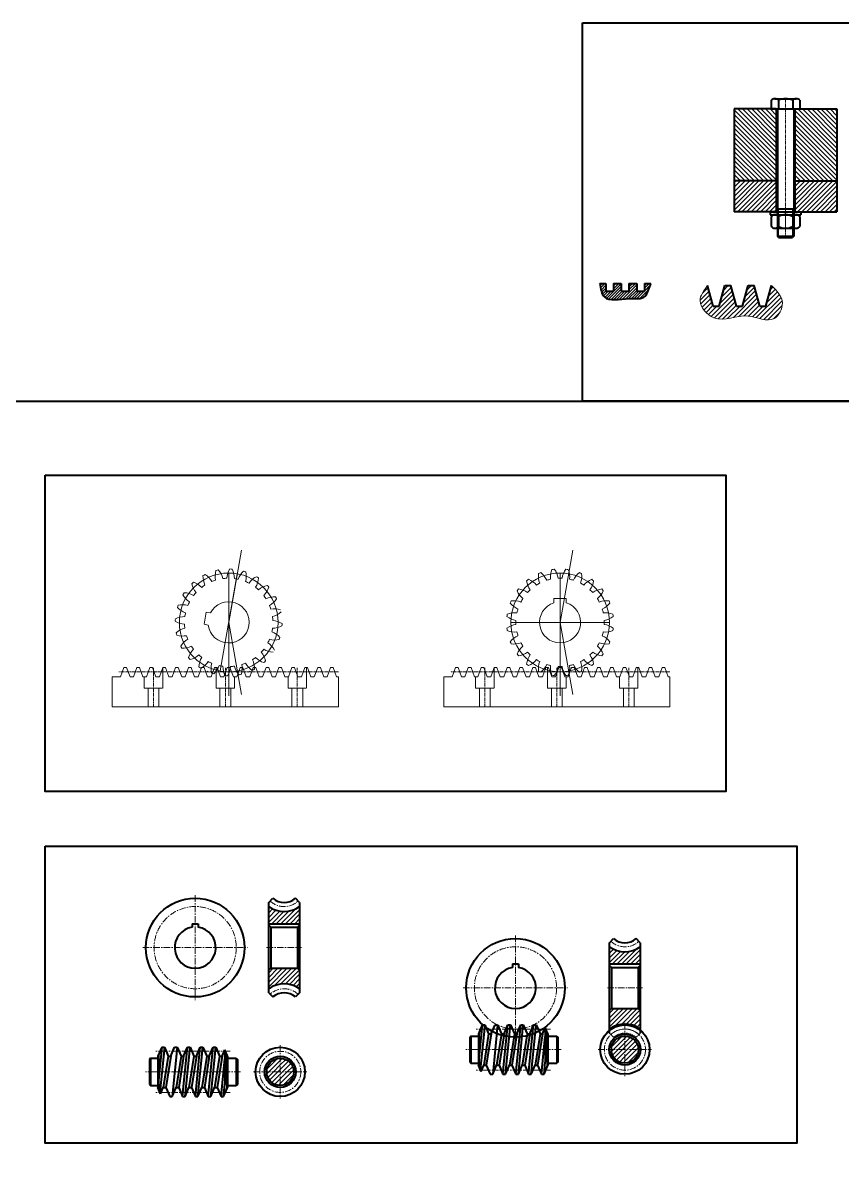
# Model space of a CAD drawing. Header units: millimetres. Extents: x -11382 to 23553, y -372 to 10786.
# Drawn here: x -680 to 118, y 3227 to 4337 of the extents above; entities that cross this region are included whole.
import ezdxf

# ---------------------------------------------------------------- set-up
doc = ezdxf.new("R2010")
doc.units = ezdxf.units.MM
doc.header["$LTSCALE"] = 0.2
for name, pattern in [('CENTER', [50.8, 31.75, -6.35, 6.35, -6.35]), ('HIDDEN', [9.525, 6.35, -3.175]), ('HIDDEN2', [0.1875, 0.125, -0.0625])]:
    doc.linetypes.add(name, pattern=pattern)
doc.layers.get('0').update_dxf_attribs({"color": 170, "linetype": 'HIDDEN2', "plot": 0})
for name, color, linetype, lineweight in [('đướng nét đứt', 4, 'HIDDEN', 20), ('đường bao thấy', 7, 'Continuous', 40), ('đường kích thước', 90, 'Continuous', 15), ('đường mặt cắt', 160, 'Continuous', 15), ('đường nét mảnh', 220, 'Continuous', 15), ('đường nét tâm', 137, 'CENTER', 15)]:
    doc.layers.add(name, color=color, linetype=linetype, lineweight=lineweight)
pattern_1 = [(45, (-6624.0305, 383.7486), (-2.245064, 2.245064), [])]
pattern_2 = [(45, (-6286.333, 366.238), (-2.245064, 2.245064), [])]
pattern_3 = [(45, (-6288.666, 405.438), (-2.245064, 2.245064), [])]
pattern_4 = [(45, (-6617.9513, 405.438), (-2.245064, 2.245064), [])]
pattern_5 = [(135, (184.9896, 560.1814), (-2.245064, -2.245064), [])]
pattern_6 = [(45, (184.9896, 560.1814), (-2.245064, 2.245064), [])]

msp = doc.modelspace()

# ---------------------------------------------------------------- hatches: boundary and pattern name
at = {"layer": 'đường mặt cắt', "ltscale": 0.5}
h = msp.add_hatch(dxfattribs=at)
h.set_pattern_fill('ANSI31', color=256, angle=90, style=0)
h.set_pattern_definition(pattern_5)
h.paths.add_polyline_path([(12.635, 4183.654), (53.635, 4183.654), (53.635, 4253.654), (12.635, 4253.654)])
h = msp.add_hatch(dxfattribs=at)
h.set_pattern_fill('ANSI31', color=256, angle=90, style=0)
h.set_pattern_definition(pattern_5)
h.paths.add_polyline_path([(112.635, 4253.654), (71.635, 4253.654), (71.635, 4183.654), (112.635, 4183.654)])
h = msp.add_hatch(dxfattribs=at)
h.set_pattern_fill('ANSI31', color=256, style=0)
h.set_pattern_definition(pattern_6)
h.paths.add_polyline_path([(12.635, 4183.654), (12.635, 4153.654), (53.635, 4153.654), (53.635, 4183.654)])
h = msp.add_hatch(dxfattribs=at)
h.set_pattern_fill('ANSI31', color=256, style=0)
h.set_pattern_definition(pattern_6)
h.paths.add_polyline_path([(71.635, 4183.654), (71.635, 4153.654), (112.635, 4153.654), (112.635, 4183.654)])
h = msp.add_hatch(dxfattribs=at)
h.set_pattern_fill('ANSI31', color=256, scale=0.6, style=0)
h.set_pattern_definition([(45, (1853.1643, -9753.3123), (-1.34703842, 1.34703842), [])])
edge = h.paths.add_edge_path()
edge.add_line((-97.233, 4076.321), (-97.233, 4083.821))
edge.add_line((-97.233, 4083.821), (-104.733, 4083.821))
edge.add_line((-104.733, 4083.821), (-104.733, 4076.321))
edge.add_line((-104.733, 4076.321), (-112.233, 4076.321))
edge.add_line((-112.233, 4076.321), (-112.233, 4083.821))
edge.add_line((-112.233, 4083.821), (-118.165, 4083.821))
edge.add_spline(control_points=[(-118.165, 4083.821), (-117.231, 4078.637), (-114.66, 4064.38), (-92.629, 4071.007), (-74.643, 4067.66), (-70.766, 4077.732), (-69.139, 4081.86), (-68.366, 4083.821)], knot_values=[0, 0, 0, 0, 4.60317556, 12.65961032, 17.86444017, 20.24206088, 22.39364905, 22.39364905, 22.39364905, 22.39364905], degree=3, periodic=0)
edge.add_line((-68.366, 4083.821), (-74.733, 4083.821))
edge.add_line((-74.733, 4083.821), (-74.733, 4076.321))
edge.add_line((-74.733, 4076.321), (-82.233, 4076.321))
edge.add_line((-82.233, 4076.321), (-82.233, 4083.821))
edge.add_line((-82.233, 4083.821), (-89.733, 4083.821))
edge.add_line((-89.733, 4083.821), (-89.733, 4076.321))
edge.add_line((-89.733, 4076.321), (-97.233, 4076.321))
h = msp.add_hatch(dxfattribs=at)
h.set_pattern_fill('ANSI31', color=256, style=0)
h.set_pattern_definition([(45, (434.9743, 450.7308), (-2.245064, 2.245064), [])])
edge = h.paths.add_edge_path()
edge.add_spline(control_points=[(48.839, 4081.76), (54.109, 4076.669), (63.926, 4067.184), (50.936, 4042.213), (22.829, 4058.49), (-3.498, 4041.993), (-25.507, 4065.872), (-16.941, 4076.907), (-13.174, 4081.76)], knot_values=[0, 0, 0, 0, 19.9634849, 37.18876363, 62.56574978, 95.96209177, 117.11633486, 133.72617395, 133.72617395, 133.72617395, 133.72617395], degree=3, periodic=0)
edge.add_line((-13.174, 4081.76), (-7.815, 4061.76))
edge.add_line((-7.815, 4061.76), (-1.843, 4061.76))
edge.add_line((-1.843, 4061.76), (3.516, 4081.76))
edge.add_line((3.516, 4081.76), (9.488, 4081.76))
edge.add_line((9.488, 4081.76), (14.847, 4061.76))
edge.add_line((14.847, 4061.76), (20.819, 4061.76))
edge.add_line((20.819, 4061.76), (26.178, 4081.76))
edge.add_line((26.178, 4081.76), (32.149, 4081.76))
edge.add_line((32.149, 4081.76), (37.508, 4061.76))
edge.add_line((37.508, 4061.76), (43.48, 4061.76))
edge.add_line((43.48, 4061.76), (48.839, 4081.76))
at = {"layer": 'đường mặt cắt'}
h = msp.add_hatch(dxfattribs=at)
h.set_pattern_fill('ANSI31', color=256, style=0)
h.set_pattern_definition(pattern_4)
h.paths.add_polyline_path([(-440.316, 3477.556), (-440.316, 3460.856), (-410.316, 3460.856), (-410.316, 3477.556, -0.32)])
h = msp.add_hatch(dxfattribs=at)
h.set_pattern_fill('ANSI31', color=256, style=0)
h.set_pattern_definition(pattern_2)
h.paths.add_polyline_path([(-108.697, 3438.356), (-108.697, 3421.656), (-78.697, 3421.656), (-78.697, 3438.356, -0.32)])
h = msp.add_hatch(dxfattribs=at)
h.set_pattern_fill('ANSI31', color=256, style=0)
h.set_pattern_definition(pattern_4)
h.paths.add_polyline_path([(-410.316, 3397.556), (-410.316, 3417.556), (-440.316, 3417.556), (-440.316, 3397.556, -0.32)])
h = msp.add_hatch(dxfattribs=at)
h.set_pattern_fill('ANSI31', color=256, style=0)
h.set_pattern_definition(pattern_2)
h.paths.add_polyline_path([(-78.697, 3358.356), (-78.697, 3378.356), (-108.697, 3378.356), (-108.697, 3358.356, -0.32)])
h = msp.add_hatch(dxfattribs=at)
h.set_pattern_fill('ANSI31', color=256, style=0)
h.set_pattern_definition(pattern_3)
h.paths.add_polyline_path([(-106.897, 3338.356), (-93.697, 3338.356), (-93.697, 3351.556, 0.41421356)])
h = msp.add_hatch(dxfattribs=at)
h.set_pattern_fill('ANSI31', color=256, style=0)
h.set_pattern_definition(pattern_3)
h.paths.add_polyline_path([(-93.697, 3351.556), (-93.697, 3338.356), (-80.497, 3338.356, 0.41421356)])
h = msp.add_hatch(dxfattribs=at)
h.set_pattern_fill('ANSI31', color=256, style=0)
h.set_pattern_definition(pattern_3)
h.paths.add_polyline_path([(-93.697, 3325.156), (-93.697, 3338.356), (-106.897, 3338.356, 0.41421356)])
h = msp.add_hatch(dxfattribs=at)
h.set_pattern_fill('ANSI31', color=256, style=0)
h.set_pattern_definition(pattern_3)
h.paths.add_polyline_path([(-93.697, 3338.356), (-93.697, 3325.156, 0.41421356), (-80.497, 3338.356)])
h = msp.add_hatch(dxfattribs=at)
h.set_pattern_fill('ANSI31', color=256, style=0)
h.set_pattern_definition(pattern_1)
h.paths.add_polyline_path([(-442.262, 3316.667), (-429.062, 3316.667), (-429.062, 3329.867, 0.41421356)])
h = msp.add_hatch(dxfattribs=at)
h.set_pattern_fill('ANSI31', color=256, style=0)
h.set_pattern_definition(pattern_1)
h.paths.add_polyline_path([(-429.062, 3329.867), (-429.062, 3316.667), (-415.862, 3316.667, 0.41421356)])
h = msp.add_hatch(dxfattribs=at)
h.set_pattern_fill('ANSI31', color=256, style=0)
h.set_pattern_definition(pattern_1)
h.paths.add_polyline_path([(-429.062, 3303.467), (-429.062, 3316.667), (-442.262, 3316.667, 0.41421356)])
h = msp.add_hatch(dxfattribs=at)
h.set_pattern_fill('ANSI31', color=256, style=0)
h.set_pattern_definition(pattern_1)
h.paths.add_polyline_path([(-429.062, 3316.667), (-429.062, 3303.467, 0.41421356), (-415.862, 3316.667)])

# ---------------------------------------------------------------- linework, layer by layer
at = {"color": 7, "linetype": 'Continuous', "lineweight": 15}
for p, q in [((-150.742, 3777.351), (-162.742, 3777.351)), ((-162.742, 3777.351), (-162.742, 3773.13)), ((-150.742, 3773.13), (-150.742, 3777.351)), ((-501.155, 3764.006), (-503.239, 3752.188)), ((-496.998, 3763.273), (-501.155, 3764.006)), ((-503.239, 3752.188), (-499.082, 3751.455))]:
    msp.add_line(p, q, dxfattribs=at)
for centre, radius, start, end in [((-485.097, 3798.776), 19.2, 177.44325, 206.108363), ((-479.251, 3754.051), 52, 116.230518, 118.769482), ((-512.534, 3784.493), 19.2, 28.891637, 57.55675), ((-473.322, 3798.765), 19.2, 162.44325, 191.108363), ((-479.251, 3754.051), 52, 101.230518, 103.769482), ((-503.521, 3792.07), 19.2, 13.891637, 42.55675), ((-461.951, 3795.707), 19.2, 147.44325, 176.108363), ((-479.251, 3754.051), 52, 86.230518, 88.769482), ((-492.854, 3797.056), 19.2, 358.891637, 27.55675), ((-451.759, 3789.81), 19.2, 132.44325, 161.108363), ((-479.251, 3754.051), 52, 71.230518, 73.769482), ((-481.26, 3799.112), 19.2, 343.891637, 12.55675), ((-443.441, 3781.476), 19.2, 117.44325, 146.108363), ((-479.251, 3754.051), 52, 56.230518, 58.769482), ((-158.667, 3799.115), 19.2, 172.44325, 201.108363), ((-156.742, 3754.051), 52, 111.230518, 113.769482), ((-187.245, 3787.278), 19.2, 23.891637, 52.55675), ((-146.938, 3798.078), 19.2, 157.44325, 186.108363), ((-156.742, 3754.051), 52, 96.230518, 98.769482), ((-177.606, 3794.041), 19.2, 8.891637, 37.55675), ((-135.877, 3794.041), 19.2, 142.44325, 171.108363), ((-156.742, 3754.051), 52, 81.230518, 83.769482), ((-166.545, 3798.078), 19.2, 353.891637, 22.55675), ((-126.238, 3787.278), 19.2, 127.44325, 156.108363), ((-156.742, 3754.051), 52, 66.230518, 68.769482), ((-154.816, 3799.115), 19.2, 338.891637, 7.55675), ((-479.251, 3754.051), 52, 131.230518, 133.769482), ((-496.473, 3795.739), 19.2, 192.44325, 221.108363), ((-519.279, 3774.842), 19.2, 43.891637, 72.55675), ((-479.251, 3754.051), 42.999, 122.47406, 127.52594), ((-479.251, 3754.051), 42.999, 107.47406, 112.52594), ((-479.251, 3754.051), 42.999, 92.47406, 97.52594), ((-479.251, 3754.051), 42.999, 77.47406, 82.52594), ((-479.251, 3754.051), 42.999, 62.47406, 67.52594), ((-469.529, 3798.096), 19.2, 328.891637, 357.55675), ((-479.251, 3754.051), 42.999, 47.47406, 52.52594), ((-437.563, 3771.274), 19.2, 102.44325, 131.108363), ((-458.461, 3794.079), 19.2, 313.891637, 342.55675), ((-479.251, 3754.051), 52, 41.230518, 43.769482), ((-156.742, 3754.051), 52, 126.230518, 128.769482), ((-170.265, 3797.081), 19.2, 187.44325, 216.108363), ((-194.805, 3778.251), 19.2, 38.891637, 67.55675), ((-156.742, 3754.051), 42.999, 117.47406, 122.52594), ((-156.742, 3754.051), 42.999, 102.47406, 107.52594), ((-156.742, 3754.051), 42.999, 87.47406, 92.52594), ((-156.742, 3754.051), 42.999, 72.47406, 77.52594), ((-156.742, 3754.051), 42.999, 57.47406, 62.52594), ((-118.678, 3778.251), 19.2, 112.44325, 141.108363), ((-143.218, 3797.081), 19.2, 323.891637, 352.55675), ((-156.742, 3754.051), 52, 51.230518, 53.769482), ((-479.251, 3754.051), 52, 146.230518, 148.769482), ((-506.676, 3789.861), 19.2, 207.44325, 236.108363), ((-523.296, 3763.773), 19.2, 58.891637, 87.55675), ((-479.251, 3754.051), 42.999, 137.47406, 142.52594), ((-479.251, 3754.051), 42.999, 32.47406, 37.52594), ((-434.526, 3759.897), 19.2, 87.44325, 116.108363), ((-448.809, 3787.335), 19.2, 298.891637, 327.55675), ((-479.251, 3754.051), 52, 26.230518, 28.769482), ((-156.742, 3754.051), 52, 141.230518, 143.769482), ((-180.941, 3792.115), 19.2, 202.44325, 231.108363), ((-199.772, 3767.575), 19.2, 53.891637, 82.55675), ((-156.742, 3754.051), 42.999, 147.47406, 152.52594), ((-156.742, 3754.051), 42.999, 132.47406, 137.52594), ((-156.742, 3754.051), 42.999, 42.47406, 47.52594), ((-113.711, 3767.575), 19.2, 97.44325, 126.108363), ((-132.542, 3792.115), 19.2, 308.891637, 337.55675), ((-156.742, 3754.051), 42.999, 27.47406, 32.52594), ((-156.742, 3754.051), 52, 36.230518, 38.769482), ((-479.251, 3754.051), 52, 161.230518, 163.769482), ((-515.01, 3781.543), 19.2, 222.44325, 251.108363), ((-524.311, 3752.042), 19.2, 73.891637, 102.55675), ((-479.251, 3754.051), 42.999, 152.47406, 157.52594), ((-479.251, 3754.051), 20, 187.457603, 152.542397), ((-479.251, 3754.051), 42.999, 17.47406, 22.52594), ((-434.537, 3748.122), 19.2, 72.44325, 101.108363), ((-156.742, 3754.051), 52, 156.230518, 158.769482), ((-189.969, 3784.555), 19.2, 217.44325, 246.108363), ((-201.806, 3755.977), 19.2, 68.891637, 97.55675), ((-156.742, 3754.051), 42.999, 162.47406, 167.52594), ((-156.742, 3754.051), 20, 107.457603, 72.542397), ((-111.678, 3755.977), 19.2, 82.44325, 111.108363), ((-123.515, 3784.555), 19.2, 293.891637, 322.55675), ((-156.742, 3754.051), 42.999, 12.47406, 17.52594), ((-156.742, 3754.051), 52, 21.230518, 23.769482), ((-479.251, 3754.051), 52, 176.230518, 178.769482), ((-520.907, 3771.351), 19.2, 237.44325, 266.108363), ((-522.256, 3740.448), 19.2, 88.891637, 117.55675), ((-479.251, 3754.051), 42.999, 167.47406, 172.52594), ((-441.232, 3778.322), 19.2, 283.891637, 312.55675), ((-479.251, 3754.051), 42.999, 2.47406, 7.52594), ((-437.595, 3736.752), 19.2, 57.44325, 86.108363), ((-156.742, 3754.051), 52, 171.230518, 173.769482), ((-196.731, 3774.916), 19.2, 232.44325, 261.108363), ((-200.769, 3744.248), 19.2, 83.891637, 112.55675), ((-156.742, 3754.051), 42.999, 177.47406, 182.52594), ((-112.715, 3744.248), 19.2, 67.44325, 96.108363), ((-116.752, 3774.916), 19.2, 278.891637, 307.55675), ((-156.742, 3754.051), 42.999, 357.47406, 2.52594), ((-156.742, 3754.051), 52, 6.230518, 8.769482), ((-517.27, 3729.781), 19.2, 103.891637, 132.55675), ((-479.251, 3754.051), 52, 191.230518, 193.769482), ((-479.251, 3754.051), 42.999, 182.47406, 187.52594), ((-479.251, 3754.051), 42.999, 347.47406, 352.52594), ((-443.492, 3726.56), 19.2, 42.44325, 71.108363), ((-436.246, 3767.654), 19.2, 268.891637, 297.55675), ((-479.251, 3754.051), 52, 356.230518, 358.769482), ((-196.731, 3733.187), 19.2, 98.891637, 127.55675), ((-156.742, 3754.051), 52, 186.230518, 188.769482), ((-200.769, 3763.855), 19.2, 247.44325, 276.108363), ((-156.742, 3754.051), 42.999, 192.47406, 197.52594), ((-156.742, 3754.051), 42.999, 342.47406, 347.52594), ((-112.715, 3763.855), 19.2, 263.891637, 292.55675), ((-116.752, 3733.187), 19.2, 52.44325, 81.108363), ((-156.742, 3754.051), 52, 351.230518, 353.769482), ((-523.965, 3759.98), 19.2, 252.44325, 281.108363), ((-509.693, 3720.768), 19.2, 118.891637, 147.55675), ((-479.251, 3754.051), 42.999, 197.47406, 202.52594), ((-479.251, 3754.051), 42.999, 332.47406, 337.52594), ((-451.826, 3718.241), 19.2, 27.44325, 56.108363), ((-434.19, 3756.06), 19.2, 253.891637, 282.55675), ((-479.251, 3754.051), 52, 341.230518, 343.769482), ((-189.969, 3723.548), 19.2, 113.891637, 142.55675), ((-156.742, 3754.051), 52, 201.230518, 203.769482), ((-201.806, 3752.126), 19.2, 262.44325, 291.108363), ((-156.742, 3754.051), 42.999, 207.47406, 212.52594), ((-156.742, 3754.051), 42.999, 327.47406, 332.52594), ((-111.678, 3752.126), 19.2, 248.891637, 277.55675), ((-123.515, 3723.548), 19.2, 37.44325, 66.108363), ((-156.742, 3754.051), 52, 336.230518, 338.769482), ((-479.251, 3754.051), 52, 206.230518, 208.769482), ((-523.976, 3748.205), 19.2, 267.44325, 296.108363), ((-500.041, 3714.023), 19.2, 133.891637, 162.55675), ((-520.939, 3736.829), 19.2, 282.44325, 311.108363), ((-479.251, 3754.051), 42.999, 212.47406, 217.52594), ((-479.251, 3754.051), 42.999, 227.47406, 232.52594), ((-479.251, 3754.051), 42.999, 317.47406, 322.52594), ((-462.028, 3712.364), 19.2, 12.44325, 41.108363), ((-435.206, 3744.329), 19.2, 238.891637, 267.55675), ((-180.941, 3715.987), 19.2, 128.891637, 157.55675), ((-156.742, 3754.051), 52, 216.230518, 218.769482), ((-199.772, 3740.528), 19.2, 277.44325, 306.108363), ((-170.265, 3711.021), 19.2, 143.891637, 172.55675), ((-156.742, 3754.051), 42.999, 222.47406, 227.52594), ((-156.742, 3754.051), 42.999, 312.47406, 317.52594), ((-143.218, 3711.021), 19.2, 7.44325, 36.108363), ((-113.711, 3740.528), 19.2, 233.891637, 262.55675), ((-132.542, 3715.987), 19.2, 22.44325, 51.108363), ((-156.742, 3754.051), 52, 321.230518, 323.769482), ((-479.251, 3754.051), 52, 221.230518, 223.769482), ((-488.973, 3710.006), 19.2, 148.891637, 177.55675), ((-479.251, 3754.051), 52, 236.230518, 238.769482), ((-515.061, 3726.626), 19.2, 297.44325, 326.108363), ((-479.251, 3754.051), 42.999, 242.47406, 247.52594), ((-477.242, 3708.991), 19.2, 163.891637, 192.55675), ((-506.742, 3718.292), 19.2, 312.44325, 341.108363), ((-479.251, 3754.051), 42.999, 257.47406, 262.52594), ((-465.648, 3711.046), 19.2, 178.891637, 207.55675), ((-496.55, 3712.395), 19.2, 327.44325, 356.108363), ((-479.251, 3754.051), 42.999, 272.47406, 277.52594), ((-454.981, 3716.032), 19.2, 193.891637, 222.55675), ((-485.18, 3709.337), 19.2, 342.44325, 11.108363), ((-479.251, 3754.051), 42.999, 287.47406, 292.52594), ((-445.968, 3723.609), 19.2, 208.891637, 237.55675), ((-479.251, 3754.051), 42.999, 302.47406, 307.52594), ((-473.405, 3709.326), 19.2, 357.44325, 26.108363), ((-439.223, 3733.261), 19.2, 223.891637, 252.55675), ((-479.251, 3754.051), 52, 311.230518, 313.769482), ((-156.742, 3754.051), 52, 231.230518, 233.769482), ((-194.805, 3729.851), 19.2, 292.44325, 321.108363), ((-156.742, 3754.051), 42.999, 237.47406, 242.52594), ((-158.667, 3708.987), 19.2, 158.891637, 187.55675), ((-187.245, 3720.824), 19.2, 307.44325, 336.108363), ((-156.742, 3754.051), 42.999, 252.47406, 257.52594), ((-146.938, 3710.024), 19.2, 173.891637, 202.55675), ((-177.606, 3714.062), 19.2, 322.44325, 351.108363), ((-156.742, 3754.051), 42.999, 267.47406, 272.52594), ((-135.877, 3714.062), 19.2, 188.891637, 217.55675), ((-166.545, 3710.024), 19.2, 337.44325, 6.108363), ((-156.742, 3754.051), 42.999, 282.47406, 287.52594), ((-126.238, 3720.824), 19.2, 203.891637, 232.55675), ((-156.742, 3754.051), 42.999, 297.47406, 302.52594), ((-154.816, 3708.987), 19.2, 352.44325, 21.108363), ((-118.678, 3729.851), 19.2, 218.891637, 247.55675), ((-156.742, 3754.051), 52, 306.230518, 308.769482), ((-479.251, 3754.051), 52, 246.230518, 248.769482), ((-479.251, 3754.051), 52, 251.230518, 253.769482), ((-479.251, 3754.051), 52, 266.230518, 268.769482), ((-479.251, 3754.051), 52, 281.230518, 283.769482), ((-479.251, 3754.051), 52, 291.230518, 293.769482), ((-479.251, 3754.051), 52, 296.230518, 298.769482), ((-156.742, 3754.051), 52, 246.230518, 248.769482), ((-156.742, 3754.051), 52, 261.230518, 263.769482), ((-156.742, 3754.051), 52, 276.230518, 278.769482), ((-156.742, 3754.051), 52, 291.230518, 293.769482)]:
    msp.add_arc(centre, radius, start, end, dxfattribs=at)
at = {"layer": 'đướng nét đứt'}
for p, q in [((54.135, 4153.654), (54.135, 4150.654)), ((71.135, 4153.654), (71.135, 4150.654)), ((-108.697, 3354.356), (-104.697, 3350.356)), ((-78.697, 3354.356), (-82.697, 3350.356))]:
    msp.add_line(p, q, dxfattribs=at)
at = {"layer": 'đướng nét đứt', "ltscale": 0.5}
for p, q in [((-543.481, 3690.051), (-543.481, 3709.916)), ((-491.481, 3690.051), (-491.481, 3710.051)), ((-403.481, 3690.051), (-403.481, 3710.051)), ((-220.971, 3690.051), (-220.971, 3709.916)), ((-168.971, 3690.051), (-168.971, 3710.051)), ((-80.971, 3690.051), (-80.971, 3710.051)), ((-561.481, 3690.051), (-561.481, 3701.051)), ((-473.481, 3690.051), (-473.481, 3701.051)), ((-421.481, 3690.051), (-421.481, 3701.051)), ((-238.971, 3690.051), (-238.971, 3701.051)), ((-150.971, 3690.051), (-150.971, 3701.051)), ((-98.971, 3690.051), (-98.971, 3701.051)), ((-561.481, 3690.051), (-543.481, 3690.051)), ((-557.731, 3690.051), (-557.731, 3672.051)), ((-547.231, 3690.051), (-547.231, 3672.051)), ((-491.481, 3690.051), (-473.481, 3690.051)), ((-487.731, 3690.051), (-487.731, 3672.051)), ((-477.231, 3690.051), (-477.231, 3672.051)), ((-421.481, 3690.051), (-403.481, 3690.051)), ((-417.731, 3690.051), (-417.731, 3672.051)), ((-407.231, 3690.051), (-407.231, 3672.051)), ((-238.971, 3690.051), (-220.971, 3690.051)), ((-235.221, 3690.051), (-235.221, 3672.051)), ((-224.721, 3690.051), (-224.721, 3672.051)), ((-168.971, 3690.051), (-150.971, 3690.051)), ((-165.221, 3690.051), (-165.221, 3672.051)), ((-154.721, 3690.051), (-154.721, 3672.051)), ((-98.971, 3690.051), (-80.971, 3690.051)), ((-95.221, 3690.051), (-95.221, 3672.051)), ((-84.721, 3690.051), (-84.721, 3672.051))]:
    msp.add_line(p, q, dxfattribs=at)
at = {"layer": 'đướng nét đứt'}
msp.add_arc((-93.697, 3337.231), 17.125, 50.033787, 129.966213, dxfattribs=at)
at = {"layer": 'đường bao thấy'}
for p, q in [((48.778, 4262.187), (48.778, 4253.654)), ((52.242, 4263.654), (73.027, 4263.654)), ((55.706, 4262.187), (55.706, 4253.654)), ((69.563, 4262.187), (69.563, 4253.654)), ((76.491, 4262.187), (76.491, 4253.654)), ((48.778, 4253.654), (76.491, 4253.654)), ((54.635, 4253.654), (54.635, 4130.012)), ((70.635, 4253.654), (70.635, 4130.012)), ((54.635, 4156.654), (70.635, 4156.654)), ((47.635, 4153.654), (77.635, 4153.654)), ((47.635, 4153.654), (47.635, 4150.654)), ((47.635, 4150.654), (77.635, 4150.654)), ((48.778, 4148.955), (48.778, 4139.354)), ((52.242, 4150.654), (73.027, 4150.654)), ((55.706, 4148.955), (55.706, 4139.354)), ((69.563, 4148.955), (69.563, 4139.354)), ((76.491, 4148.955), (76.491, 4139.354)), ((77.635, 4153.654), (77.635, 4150.654)), ((52.242, 4137.654), (73.027, 4137.654)), ((55.835, 4128.654), (54.635, 4130.012)), ((54.635, 4130.012), (70.635, 4130.012)), ((55.835, 4128.654), (69.435, 4128.654)), ((70.635, 4130.012), (69.435, 4128.654)), ((-440.316, 3481.556), (-436.316, 3485.556)), ((-440.316, 3393.556), (-440.316, 3481.556)), ((-410.316, 3481.556), (-414.316, 3485.556)), ((-410.316, 3481.556), (-410.316, 3393.556)), ((-514.832, 3460.856), (-514.832, 3457.33)), ((-514.832, 3460.856), (-508.832, 3460.856)), ((-508.832, 3460.856), (-508.832, 3457.33)), ((-440.316, 3460.856), (-410.316, 3460.856)), ((-440.316, 3459.33), (-438.316, 3457.33)), ((-438.316, 3457.33), (-412.316, 3457.33)), ((-438.316, 3457.33), (-438.316, 3417.556)), ((-410.316, 3459.33), (-412.316, 3457.33)), ((-412.316, 3457.33), (-412.316, 3417.556)), ((-108.697, 3442.356), (-104.697, 3446.356)), ((-78.697, 3442.356), (-82.697, 3446.356)), ((-108.697, 3354.356), (-108.697, 3442.356)), ((-78.697, 3442.356), (-78.697, 3354.356)), ((-203.205, 3421.656), (-203.205, 3418.13)), ((-203.205, 3421.656), (-197.205, 3421.656)), ((-197.205, 3421.656), (-197.205, 3418.13)), ((-108.697, 3421.656), (-78.697, 3421.656)), ((-438.316, 3417.556), (-440.316, 3415.556)), ((-438.316, 3417.556), (-412.316, 3417.556)), ((-410.316, 3415.556), (-412.316, 3417.556)), ((-108.697, 3420.13), (-106.697, 3418.13)), ((-106.697, 3418.13), (-80.697, 3418.13)), ((-106.697, 3418.13), (-106.697, 3378.356)), ((-78.697, 3420.13), (-80.697, 3418.13)), ((-80.697, 3418.13), (-80.697, 3378.356)), ((-440.316, 3393.556), (-436.316, 3389.556)), ((-410.316, 3393.556), (-414.316, 3389.556)), ((-106.697, 3378.356), (-108.697, 3376.356)), ((-106.697, 3378.356), (-80.697, 3378.356)), ((-78.697, 3376.356), (-80.697, 3378.356)), ((-232.536, 3362.356), (-236.286, 3353.556)), ((-232.536, 3362.356), (-235.765, 3330.198)), ((-235.765, 3354.78), (-235.765, 3321.933)), ((-230.036, 3362.356), (-234.413, 3318.761)), ((-232.536, 3362.356), (-230.036, 3362.356)), ((-230.036, 3362.356), (-226.286, 3353.556)), ((-223.786, 3353.556), (-220.036, 3362.356)), ((-217.536, 3362.356), (-222.356, 3314.356)), ((-220.036, 3362.356), (-217.536, 3362.356)), ((-217.536, 3362.356), (-213.786, 3353.556)), ((-212.356, 3314.356), (-207.536, 3362.356)), ((-211.286, 3353.556), (-207.536, 3362.356)), ((-209.856, 3314.356), (-205.036, 3362.356)), ((-207.536, 3362.356), (-205.036, 3362.356)), ((-205.036, 3362.356), (-201.286, 3353.556)), ((-199.856, 3314.356), (-195.036, 3362.356)), ((-198.786, 3353.556), (-195.036, 3362.356)), ((-197.356, 3314.356), (-192.536, 3362.356)), ((-195.036, 3362.356), (-192.536, 3362.356)), ((-192.536, 3362.356), (-188.786, 3353.556)), ((-187.356, 3314.356), (-182.536, 3362.356)), ((-186.286, 3353.556), (-182.536, 3362.356)), ((-184.856, 3314.356), (-180.036, 3362.356)), ((-182.536, 3362.356), (-180.036, 3362.356)), ((-180.036, 3362.356), (-176.286, 3353.556)), ((-173.786, 3353.556), (-171.165, 3359.709)), ((-171.165, 3359.709), (-171.165, 3326.219)), ((-168.543, 3353.556), (-171.165, 3359.709)), ((-169.324, 3355.389), (-169.324, 3321.471)), ((-243.575, 3351.556), (-244.575, 3350.556)), ((-244.575, 3350.556), (-244.575, 3326.156)), ((-243.575, 3351.556), (-236.286, 3351.556)), ((-243.575, 3351.556), (-243.575, 3325.156)), ((-236.286, 3353.556), (-236.286, 3323.156)), ((-226.286, 3353.556), (-231.106, 3323.156)), ((-223.786, 3353.556), (-228.606, 3323.156)), ((-226.286, 3353.556), (-223.786, 3353.556)), ((-213.786, 3353.556), (-218.606, 3323.156)), ((-211.286, 3353.556), (-216.106, 3323.156)), ((-213.786, 3353.556), (-211.286, 3353.556)), ((-201.286, 3353.556), (-206.106, 3323.156)), ((-198.786, 3353.556), (-203.606, 3323.156)), ((-201.286, 3353.556), (-198.786, 3353.556)), ((-188.786, 3353.556), (-193.606, 3323.156)), ((-186.286, 3353.556), (-191.106, 3323.156)), ((-188.786, 3353.556), (-186.286, 3353.556)), ((-176.286, 3353.556), (-181.106, 3323.156)), ((-173.786, 3353.556), (-178.606, 3323.156)), ((-176.286, 3353.556), (-173.786, 3353.556)), ((-174.856, 3314.356), (-171.165, 3351.119)), ((-168.543, 3353.556), (-168.543, 3323.156)), ((-168.543, 3351.556), (-160.021, 3351.556)), ((-160.021, 3351.556), (-159.021, 3350.556)), ((-160.021, 3351.556), (-160.021, 3325.156)), ((-159.021, 3350.556), (-159.021, 3326.156)), ((-544.332, 3340.667), (-548.082, 3331.867)), ((-544.332, 3340.667), (-547.561, 3308.509)), ((-547.561, 3333.09), (-547.561, 3300.244)), ((-541.832, 3340.667), (-546.209, 3297.072)), ((-544.332, 3340.667), (-541.832, 3340.667)), ((-541.832, 3340.667), (-538.082, 3331.867)), ((-535.582, 3331.867), (-531.832, 3340.667)), ((-529.332, 3340.667), (-534.151, 3292.667)), ((-531.832, 3340.667), (-529.332, 3340.667)), ((-529.332, 3340.667), (-525.582, 3331.867)), ((-524.151, 3292.667), (-519.332, 3340.667)), ((-523.082, 3331.867), (-519.332, 3340.667)), ((-521.651, 3292.667), (-516.832, 3340.667)), ((-519.332, 3340.667), (-516.832, 3340.667)), ((-516.832, 3340.667), (-513.082, 3331.867)), ((-511.651, 3292.667), (-506.832, 3340.667)), ((-510.582, 3331.867), (-506.832, 3340.667)), ((-509.151, 3292.667), (-504.332, 3340.667)), ((-506.832, 3340.667), (-504.332, 3340.667)), ((-504.332, 3340.667), (-500.582, 3331.867)), ((-499.151, 3292.667), (-494.332, 3340.667)), ((-498.082, 3331.867), (-494.332, 3340.667)), ((-496.651, 3292.667), (-491.832, 3340.667)), ((-494.332, 3340.667), (-491.832, 3340.667)), ((-491.832, 3340.667), (-488.082, 3331.867)), ((-485.582, 3331.867), (-482.96, 3338.019)), ((-482.96, 3338.019), (-482.96, 3304.53)), ((-480.339, 3331.867), (-482.96, 3338.019)), ((-481.12, 3333.7), (-481.12, 3299.781)), ((-555.371, 3329.867), (-556.371, 3328.867)), ((-556.371, 3328.867), (-556.371, 3304.467)), ((-555.371, 3329.867), (-548.082, 3329.867)), ((-555.371, 3329.867), (-555.371, 3303.467)), ((-548.082, 3331.867), (-548.082, 3301.467)), ((-538.082, 3331.867), (-542.901, 3301.467)), ((-535.582, 3331.867), (-540.401, 3301.467)), ((-538.082, 3331.867), (-535.582, 3331.867)), ((-525.582, 3331.867), (-530.401, 3301.467)), ((-523.082, 3331.867), (-527.901, 3301.467)), ((-525.582, 3331.867), (-523.082, 3331.867)), ((-513.082, 3331.867), (-517.901, 3301.467)), ((-510.582, 3331.867), (-515.401, 3301.467)), ((-513.082, 3331.867), (-510.582, 3331.867)), ((-500.582, 3331.867), (-505.401, 3301.467)), ((-498.082, 3331.867), (-502.901, 3301.467)), ((-500.582, 3331.867), (-498.082, 3331.867)), ((-488.082, 3331.867), (-492.901, 3301.467)), ((-485.582, 3331.867), (-490.401, 3301.467)), ((-488.082, 3331.867), (-485.582, 3331.867)), ((-486.651, 3292.667), (-482.96, 3329.43)), ((-480.339, 3331.867), (-480.339, 3301.467)), ((-480.339, 3329.867), (-471.817, 3329.867)), ((-471.817, 3329.867), (-470.817, 3328.867)), ((-471.817, 3329.867), (-471.817, 3303.467)), ((-470.817, 3328.867), (-470.817, 3304.467)), ((-244.575, 3326.156), (-243.575, 3325.156)), ((-243.575, 3325.156), (-236.286, 3325.156)), ((-233.696, 3317.078), (-236.286, 3323.156)), ((-233.696, 3317.078), (-231.106, 3323.156)), ((-231.106, 3323.156), (-228.606, 3323.156)), ((-228.606, 3323.156), (-224.856, 3314.356)), ((-222.356, 3314.356), (-218.606, 3323.156)), ((-218.606, 3323.156), (-216.106, 3323.156)), ((-216.106, 3323.156), (-212.356, 3314.356)), ((-209.856, 3314.356), (-206.106, 3323.156)), ((-206.106, 3323.156), (-203.606, 3323.156)), ((-203.606, 3323.156), (-199.856, 3314.356)), ((-197.356, 3314.356), (-193.606, 3323.156)), ((-193.606, 3323.156), (-191.106, 3323.156)), ((-191.106, 3323.156), (-187.356, 3314.356)), ((-184.856, 3314.356), (-181.106, 3323.156)), ((-181.106, 3323.156), (-178.606, 3323.156)), ((-178.606, 3323.156), (-174.856, 3314.356)), ((-172.356, 3314.356), (-171.165, 3326.219)), ((-172.356, 3314.356), (-168.606, 3323.156)), ((-168.543, 3325.156), (-160.021, 3325.156)), ((-159.021, 3326.156), (-160.021, 3325.156)), ((-224.856, 3314.356), (-222.356, 3314.356)), ((-212.356, 3314.356), (-209.856, 3314.356)), ((-199.856, 3314.356), (-197.356, 3314.356)), ((-187.356, 3314.356), (-184.856, 3314.356)), ((-174.856, 3314.356), (-172.356, 3314.356)), ((-556.371, 3304.467), (-555.371, 3303.467)), ((-555.371, 3303.467), (-548.082, 3303.467)), ((-545.492, 3295.388), (-548.082, 3301.467)), ((-545.492, 3295.388), (-542.901, 3301.467)), ((-542.901, 3301.467), (-540.401, 3301.467)), ((-540.401, 3301.467), (-536.651, 3292.667)), ((-534.151, 3292.667), (-530.401, 3301.467)), ((-530.401, 3301.467), (-527.901, 3301.467)), ((-527.901, 3301.467), (-524.151, 3292.667)), ((-521.651, 3292.667), (-517.901, 3301.467)), ((-517.901, 3301.467), (-515.401, 3301.467)), ((-515.401, 3301.467), (-511.651, 3292.667)), ((-509.151, 3292.667), (-505.401, 3301.467)), ((-505.401, 3301.467), (-502.901, 3301.467)), ((-502.901, 3301.467), (-499.151, 3292.667)), ((-496.651, 3292.667), (-492.901, 3301.467)), ((-492.901, 3301.467), (-490.401, 3301.467)), ((-490.401, 3301.467), (-486.651, 3292.667)), ((-484.151, 3292.667), (-482.96, 3304.53)), ((-484.151, 3292.667), (-480.401, 3301.467)), ((-480.339, 3303.467), (-471.817, 3303.467)), ((-470.817, 3304.467), (-471.817, 3303.467)), ((-536.651, 3292.667), (-534.151, 3292.667)), ((-524.151, 3292.667), (-521.651, 3292.667)), ((-511.651, 3292.667), (-509.151, 3292.667)), ((-499.151, 3292.667), (-496.651, 3292.667)), ((-486.651, 3292.667), (-484.151, 3292.667))]:
    msp.add_line(p, q, dxfattribs=at)
at = {"layer": 'đường bao thấy', "ltscale": 0.5}
for p, q in [((53.635, 4253.654), (12.635, 4253.654)), ((12.635, 4253.654), (12.635, 4153.654)), ((53.635, 4253.654), (53.635, 4153.654)), ((53.635, 4253.654), (71.635, 4253.654)), ((71.635, 4253.654), (71.635, 4153.654)), ((71.635, 4253.654), (112.635, 4253.654)), ((112.635, 4253.654), (112.635, 4153.654)), ((54.635, 4183.654), (12.635, 4183.654)), ((70.635, 4183.654), (112.635, 4183.654)), ((53.635, 4153.654), (12.635, 4153.654)), ((53.635, 4153.654), (71.635, 4153.654)), ((71.635, 4153.654), (112.635, 4153.654)), ((-118.165, 4083.821), (-112.233, 4083.821)), ((-112.233, 4083.821), (-112.233, 4076.321)), ((-112.233, 4076.321), (-104.733, 4076.321)), ((-104.733, 4083.821), (-97.233, 4083.821)), ((-104.733, 4083.821), (-104.733, 4076.321)), ((-97.233, 4083.821), (-97.233, 4076.321)), ((-97.233, 4076.321), (-89.733, 4076.321)), ((-89.733, 4083.821), (-82.233, 4083.821)), ((-89.733, 4083.821), (-89.733, 4076.321)), ((-82.233, 4083.821), (-82.233, 4076.321)), ((-82.233, 4076.321), (-74.733, 4076.321)), ((-74.733, 4083.821), (-74.733, 4076.321)), ((-74.733, 4083.821), (-68.366, 4083.821)), ((-7.815, 4061.76), (-13.174, 4081.76)), ((-1.843, 4061.76), (3.516, 4081.76)), ((3.516, 4081.76), (9.488, 4081.76)), ((14.847, 4061.76), (9.488, 4081.76)), ((20.819, 4061.76), (26.178, 4081.76)), ((26.178, 4081.76), (32.149, 4081.76)), ((37.508, 4061.76), (32.149, 4081.76)), ((43.48, 4061.76), (48.839, 4081.76)), ((-7.815, 4061.76), (-1.843, 4061.76)), ((14.847, 4061.76), (20.819, 4061.76)), ((37.508, 4061.76), (43.48, 4061.76))]:
    msp.add_line(p, q, dxfattribs=at)
at = {"layer": 'đường bao thấy', "color": 7, "linetype": 'Continuous', "lineweight": 15}
for p, q in [((-581.13, 3710.051), (-584.406, 3701.051)), ((-581.13, 3710.051), (-578.521, 3710.051)), ((-575.245, 3701.051), (-578.521, 3710.051)), ((-568.564, 3710.051), (-571.84, 3701.051)), ((-568.564, 3710.051), (-565.955, 3710.051)), ((-562.679, 3701.051), (-565.955, 3710.051)), ((-555.998, 3710.051), (-559.273, 3701.051)), ((-555.998, 3710.051), (-553.388, 3710.051)), ((-550.113, 3701.051), (-553.388, 3710.051)), ((-543.431, 3710.051), (-546.707, 3701.051)), ((-543.431, 3710.051), (-540.822, 3710.051)), ((-537.546, 3701.051), (-540.822, 3710.051)), ((-530.865, 3710.051), (-534.141, 3701.051)), ((-530.865, 3710.051), (-528.256, 3710.051)), ((-524.98, 3701.051), (-528.256, 3710.051)), ((-518.299, 3710.051), (-521.574, 3701.051)), ((-518.299, 3710.051), (-515.689, 3710.051)), ((-512.413, 3701.051), (-515.689, 3710.051)), ((-505.732, 3710.051), (-509.008, 3701.051)), ((-505.732, 3710.051), (-503.123, 3710.051)), ((-499.847, 3701.051), (-503.123, 3710.051)), ((-493.166, 3710.051), (-496.442, 3701.051)), ((-493.166, 3710.051), (-490.556, 3710.051)), ((-487.281, 3701.051), (-490.556, 3710.051)), ((-480.6, 3710.051), (-483.875, 3701.051)), ((-480.6, 3710.051), (-477.99, 3710.051)), ((-474.714, 3701.051), (-477.99, 3710.051)), ((-468.033, 3710.051), (-471.309, 3701.051)), ((-468.033, 3710.051), (-465.424, 3710.051)), ((-462.148, 3701.051), (-465.424, 3710.051)), ((-455.467, 3710.051), (-458.743, 3701.051)), ((-455.467, 3710.051), (-452.857, 3710.051)), ((-449.582, 3701.051), (-452.857, 3710.051)), ((-442.9, 3710.051), (-446.176, 3701.051)), ((-442.9, 3710.051), (-440.291, 3710.051)), ((-437.015, 3701.051), (-440.291, 3710.051)), ((-430.334, 3710.051), (-433.61, 3701.051)), ((-430.334, 3710.051), (-427.725, 3710.051)), ((-424.449, 3701.051), (-427.725, 3710.051)), ((-417.768, 3710.051), (-421.043, 3701.051)), ((-417.768, 3710.051), (-415.158, 3710.051)), ((-411.883, 3701.051), (-415.158, 3710.051)), ((-405.201, 3710.051), (-408.477, 3701.051)), ((-405.201, 3710.051), (-402.592, 3710.051)), ((-399.316, 3701.051), (-402.592, 3710.051)), ((-392.635, 3710.051), (-395.911, 3701.051)), ((-392.635, 3710.051), (-390.025, 3710.051)), ((-386.75, 3701.051), (-390.025, 3710.051)), ((-380.069, 3710.051), (-383.344, 3701.051)), ((-380.069, 3710.051), (-377.459, 3710.051)), ((-374.183, 3701.051), (-377.459, 3710.051)), ((-258.621, 3710.051), (-261.897, 3701.051)), ((-258.621, 3710.051), (-256.012, 3710.051)), ((-252.736, 3701.051), (-256.012, 3710.051)), ((-246.055, 3710.051), (-249.331, 3701.051)), ((-246.055, 3710.051), (-243.446, 3710.051)), ((-240.17, 3701.051), (-243.446, 3710.051)), ((-233.489, 3710.051), (-236.764, 3701.051)), ((-233.489, 3710.051), (-230.879, 3710.051)), ((-227.603, 3701.051), (-230.879, 3710.051)), ((-220.922, 3710.051), (-224.198, 3701.051)), ((-220.922, 3710.051), (-218.313, 3710.051)), ((-215.037, 3701.051), (-218.313, 3710.051)), ((-208.356, 3710.051), (-211.632, 3701.051)), ((-208.356, 3710.051), (-205.746, 3710.051)), ((-202.471, 3701.051), (-205.746, 3710.051)), ((-195.789, 3710.051), (-199.065, 3701.051)), ((-195.789, 3710.051), (-193.18, 3710.051)), ((-189.904, 3701.051), (-193.18, 3710.051)), ((-183.223, 3710.051), (-186.499, 3701.051)), ((-183.223, 3710.051), (-180.614, 3710.051)), ((-177.338, 3701.051), (-180.614, 3710.051)), ((-170.657, 3710.051), (-173.932, 3701.051)), ((-170.657, 3710.051), (-168.047, 3710.051)), ((-164.772, 3701.051), (-168.047, 3710.051)), ((-158.09, 3710.051), (-161.366, 3701.051)), ((-158.09, 3710.051), (-155.481, 3710.051)), ((-152.205, 3701.051), (-155.481, 3710.051)), ((-145.524, 3710.051), (-148.8, 3701.051)), ((-145.524, 3710.051), (-142.915, 3710.051)), ((-139.639, 3701.051), (-142.915, 3710.051)), ((-132.958, 3710.051), (-136.233, 3701.051)), ((-132.958, 3710.051), (-130.348, 3710.051)), ((-127.072, 3701.051), (-130.348, 3710.051)), ((-120.391, 3710.051), (-123.667, 3701.051)), ((-120.391, 3710.051), (-117.782, 3710.051)), ((-114.506, 3701.051), (-117.782, 3710.051)), ((-107.825, 3710.051), (-111.101, 3701.051)), ((-107.825, 3710.051), (-105.215, 3710.051)), ((-101.94, 3701.051), (-105.215, 3710.051)), ((-95.259, 3710.051), (-98.534, 3701.051)), ((-95.259, 3710.051), (-92.649, 3710.051)), ((-89.373, 3701.051), (-92.649, 3710.051)), ((-82.692, 3710.051), (-85.968, 3701.051)), ((-82.692, 3710.051), (-80.083, 3710.051)), ((-76.807, 3701.051), (-80.083, 3710.051)), ((-70.126, 3710.051), (-73.401, 3701.051)), ((-70.126, 3710.051), (-67.516, 3710.051)), ((-64.241, 3701.051), (-67.516, 3710.051)), ((-57.559, 3710.051), (-60.835, 3701.051)), ((-57.559, 3710.051), (-54.95, 3710.051)), ((-51.674, 3701.051), (-54.95, 3710.051)), ((-584.406, 3701.051), (-592.481, 3701.051)), ((-592.481, 3672.051), (-592.481, 3701.051)), ((-571.84, 3701.051), (-575.245, 3701.051)), ((-559.273, 3701.051), (-562.679, 3701.051)), ((-546.707, 3701.051), (-550.113, 3701.051)), ((-534.141, 3701.051), (-537.546, 3701.051)), ((-521.574, 3701.051), (-524.98, 3701.051)), ((-509.008, 3701.051), (-512.413, 3701.051)), ((-496.442, 3701.051), (-499.847, 3701.051)), ((-483.875, 3701.051), (-487.281, 3701.051)), ((-471.309, 3701.051), (-474.714, 3701.051)), ((-458.743, 3701.051), (-462.148, 3701.051)), ((-446.176, 3701.051), (-449.582, 3701.051)), ((-433.61, 3701.051), (-437.015, 3701.051)), ((-421.043, 3701.051), (-424.449, 3701.051)), ((-408.477, 3701.051), (-411.883, 3701.051)), ((-395.911, 3701.051), (-399.316, 3701.051)), ((-383.344, 3701.051), (-386.75, 3701.051)), ((-372.481, 3701.051), (-374.183, 3701.051)), ((-372.481, 3701.051), (-372.481, 3672.051)), ((-261.897, 3701.051), (-269.971, 3701.051)), ((-269.971, 3672.051), (-269.971, 3701.051)), ((-249.331, 3701.051), (-252.736, 3701.051)), ((-236.764, 3701.051), (-240.17, 3701.051)), ((-224.198, 3701.051), (-227.603, 3701.051)), ((-211.632, 3701.051), (-215.037, 3701.051)), ((-199.065, 3701.051), (-202.471, 3701.051)), ((-186.499, 3701.051), (-189.904, 3701.051)), ((-173.932, 3701.051), (-177.338, 3701.051)), ((-161.366, 3701.051), (-164.772, 3701.051)), ((-148.8, 3701.051), (-152.205, 3701.051)), ((-136.233, 3701.051), (-139.639, 3701.051)), ((-123.667, 3701.051), (-127.072, 3701.051)), ((-111.101, 3701.051), (-114.506, 3701.051)), ((-98.534, 3701.051), (-101.94, 3701.051)), ((-85.968, 3701.051), (-89.373, 3701.051)), ((-73.401, 3701.051), (-76.807, 3701.051)), ((-60.835, 3701.051), (-64.241, 3701.051)), ((-49.971, 3701.051), (-51.674, 3701.051)), ((-49.971, 3701.051), (-49.971, 3672.051)), ((-372.481, 3672.051), (-592.481, 3672.051)), ((-49.971, 3672.051), (-269.971, 3672.051))]:
    msp.add_line(p, q, dxfattribs=at)
at = {"layer": 'đường bao thấy', "ltscale": 0.5}
for points in [[(-134.97, 4337.496), (472.603, 4337.496), (472.603, 3969.477), (-134.97, 3969.477)], [(-1640.551, 3969.477), (506.167, 3969.477), (506.167, 1397.743), (-1640.551, 1397.743)], [(-657.909, 3897.376), (4.385, 3897.376), (4.385, 3589.418), (-657.909, 3589.418)]]:
    msp.add_lwpolyline(points, close=True, dxfattribs=at)
at = {"layer": 'đường bao thấy'}
msp.add_lwpolyline([(-657.909, 3536.38), (73.534, 3536.38), (73.534, 3247.373), (-657.909, 3247.373)], close=True, dxfattribs=at)
for centre, radius in [((-511.832, 3437.556), 48), ((-200.205, 3398.356), 48), ((-93.697, 3338.356), 24), ((-93.697, 3338.356), 15.2), ((-93.697, 3338.356), 13.2), ((-429.062, 3316.667), 24), ((-429.062, 3316.667), 15.2), ((-429.062, 3316.667), 13.2)]:
    msp.add_circle(centre, radius, dxfattribs=at)
for centre, radius, start, end in [((52.242, 4258.831), 4.823, 44.09568, 135.90432), ((62.635, 4246.561), 17.093, 66.089006, 113.910994), ((73.027, 4258.831), 4.823, 44.09568, 135.90432), ((52.242, 4146.275), 4.38, 37.726445, 142.273555), ((62.635, 4135.685), 14.969, 62.430045, 117.569955), ((73.027, 4146.275), 4.38, 37.726445, 142.273555), ((52.242, 4142.034), 4.38, 217.726445, 322.273555), ((62.635, 4152.624), 14.969, 242.430045, 297.569955), ((73.027, 4142.034), 4.38, 217.726445, 322.273555), ((-425.316, 3498.594), 25.838, 234.510657, 305.489343), ((-425.316, 3498.681), 17.125, 230.033787, 309.966213), ((-511.832, 3437.556), 20, 98.626927, 81.373073), ((-93.697, 3459.481), 17.125, 230.033787, 309.966213), ((-93.697, 3459.394), 25.838, 234.510657, 305.489343), ((-200.205, 3398.356), 20, 98.626927, 81.373073), ((-425.316, 3376.519), 25.838, 54.510657, 125.489343), ((-425.316, 3376.431), 17.125, 50.033787, 129.966213), ((-93.697, 3337.319), 25.838, 54.510657, 125.489343)]:
    msp.add_arc(centre, radius, start, end, dxfattribs=at)
at = {"layer": 'đường bao thấy', "ltscale": 0.5}
msp.add_spline([(-118.165, 4083.821), (-113.637, 4070.775), (-89.519, 4069.202), (-74.077, 4071.517), (-70.724, 4077.812), (-68.366, 4083.821)], degree=3, dxfattribs=at)
at = {"layer": 'đường kích thước', "ltscale": 0.5}
for p, q in [((-479.251, 3754.051), (-466.865, 3824.292)), ((-156.742, 3754.051), (-144.356, 3824.292)), ((-487.586, 3706.781), (-470.916, 3801.322)), ((-479.251, 3802.051), (-479.251, 3682.567)), ((-156.742, 3802.051), (-156.742, 3682.567)), ((-479.251, 3754.051), (-466.865, 3683.81)), ((-204.742, 3754.051), (-108.742, 3754.051)), ((-156.742, 3754.051), (-144.356, 3683.81))]:
    msp.add_line(p, q, dxfattribs=at)
for centre in [(-479.251, 3754.051), (-156.742, 3754.051)]:
    msp.add_circle(centre, 48, dxfattribs=at)
at = {"layer": 'đường mặt cắt'}
for p, q in [((62.635, 4154.954), (62.635, 4149.354)), ((62.635, 4152.654), (62.635, 4135.654))]:
    msp.add_line(p, q, dxfattribs=at)
at = {"layer": 'đường nét mảnh'}
for p, q in [((55.835, 4156.654), (55.835, 4128.654)), ((69.435, 4156.654), (69.435, 4128.654))]:
    msp.add_line(p, q, dxfattribs=at)
at = {"layer": 'đường nét mảnh', "ltscale": 0.5}
msp.add_spline([(-13.174, 4081.76), (-20.559, 4066.883), (-7.119, 4050.547), (26.238, 4052.164), (51.498, 4049.738), (59.595, 4064.942), (48.839, 4081.76)], degree=3, dxfattribs=at)
at = {"layer": 'đường nét tâm', "ltscale": 0.5}
for p, q in [((62.635, 4263.654), (62.635, 4128.654)), ((-552.481, 3672.051), (-552.481, 3709.95)), ((-482.481, 3672.051), (-482.481, 3709.95)), ((-412.481, 3672.051), (-412.481, 3709.95)), ((-229.971, 3672.051), (-229.971, 3709.95)), ((-159.971, 3672.051), (-159.971, 3709.95)), ((-89.971, 3672.051), (-89.971, 3709.95)), ((-372.481, 3706.051), (-586.021, 3706.051)), ((-49.971, 3706.051), (-263.512, 3706.051))]:
    msp.add_line(p, q, dxfattribs=at)
at = {"layer": 'đường nét tâm'}
for p, q in [((-511.832, 3488.556), (-511.832, 3386.556)), ((-200.205, 3449.356), (-200.205, 3347.356)), ((-562.832, 3437.556), (-460.832, 3437.556)), ((-442.316, 3437.556), (-408.316, 3437.556)), ((-251.205, 3398.356), (-149.205, 3398.356)), ((-110.697, 3398.356), (-76.697, 3398.356)), ((-166.039, 3358.356), (-238.353, 3358.356)), ((-93.697, 3364.356), (-93.697, 3312.356)), ((-477.834, 3336.667), (-550.149, 3336.667)), ((-429.062, 3342.667), (-429.062, 3290.667)), ((-155.847, 3338.356), (-248.407, 3338.356)), ((-119.697, 3338.356), (-67.697, 3338.356)), ((-467.643, 3316.667), (-560.203, 3316.667)), ((-455.062, 3316.667), (-403.062, 3316.667)), ((-166.039, 3318.356), (-238.353, 3318.356)), ((-477.834, 3296.667), (-550.149, 3296.667))]:
    msp.add_line(p, q, dxfattribs=at)
for centre, radius in [((-511.832, 3437.556), 40), ((-200.205, 3398.356), 40), ((-93.697, 3338.356), 20), ((-429.062, 3316.667), 20)]:
    msp.add_circle(centre, radius, dxfattribs=at)
for centre, start, end in [((-425.316, 3497.556), 227.026134, 313.15239), ((-93.697, 3458.356), 227.026134, 313.15239), ((-425.316, 3377.556), 46.84761, 132.973866), ((-93.697, 3338.356), 46.84761, 132.973866)]:
    msp.add_arc(centre, 20, start, end, dxfattribs=at)

doc.saveas('drawing.dxf')
